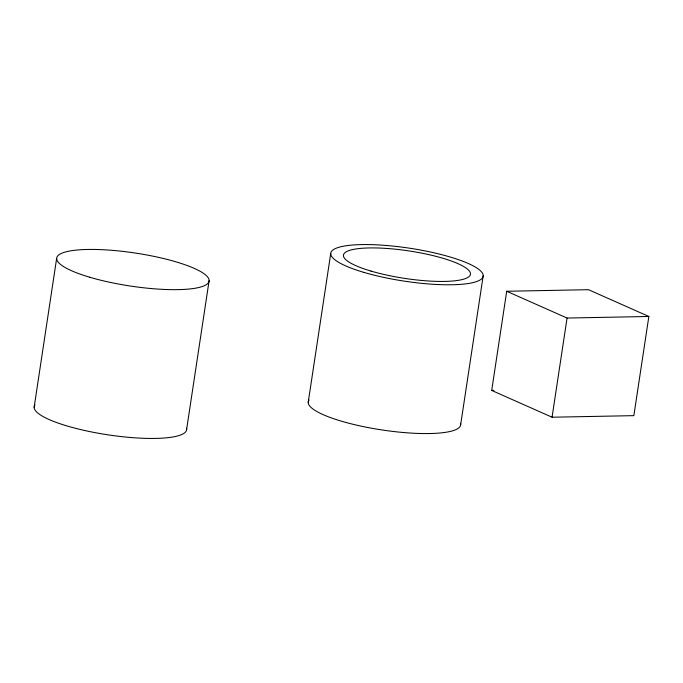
<?xml version="1.0" encoding="UTF-8"?>
<svg xmlns="http://www.w3.org/2000/svg" width="683" height="683" viewBox="0 0 683 683"><rect width="100%" height="100%" fill="white"/><g stroke="black" fill="none" stroke-linecap="round" stroke-linejoin="round"><path stroke-width="1.02" d="M34.15 407.23L56.646 258.456M186.621 429.419L209.118 280.636M308.212 402.364L330.717 253.581M460.684 424.544L483.188 275.77M491.709 390.437L506.709 291.265L588.498 289.694L648.85 316.477L633.85 415.648L552.06 417.219L491.709 390.437L493.835 390.394M552.06 417.219L567.061 318.047L506.709 291.265M567.061 318.047L648.85 316.477M186.459 428.19A77.059 16.682 8.6 0 1 107.137 434.704A77.059 16.682 8.6 0 1 35.004 404.959M460.53 423.323A77.059 16.682 8.6 0 1 381.208 429.829A77.059 16.682 8.6 0 1 309.066 400.084M89.721 277.23A77.059 16.682 8.6 0 0 208.887 281.806A77.059 16.682 8.6 0 0 100.042 249.602A77.059 16.682 8.6 0 0 89.721 277.23M363.791 272.355A77.059 16.682 8.6 0 0 482.958 276.939A77.059 16.682 8.6 0 0 374.113 244.727A77.059 16.682 8.6 0 0 363.791 272.355M370.98 271.074A64.219 13.899 8.6 0 0 470.288 274.89A64.219 13.899 8.6 0 0 379.586 248.057A64.219 13.899 8.6 0 0 370.98 271.074"/></g></svg>
